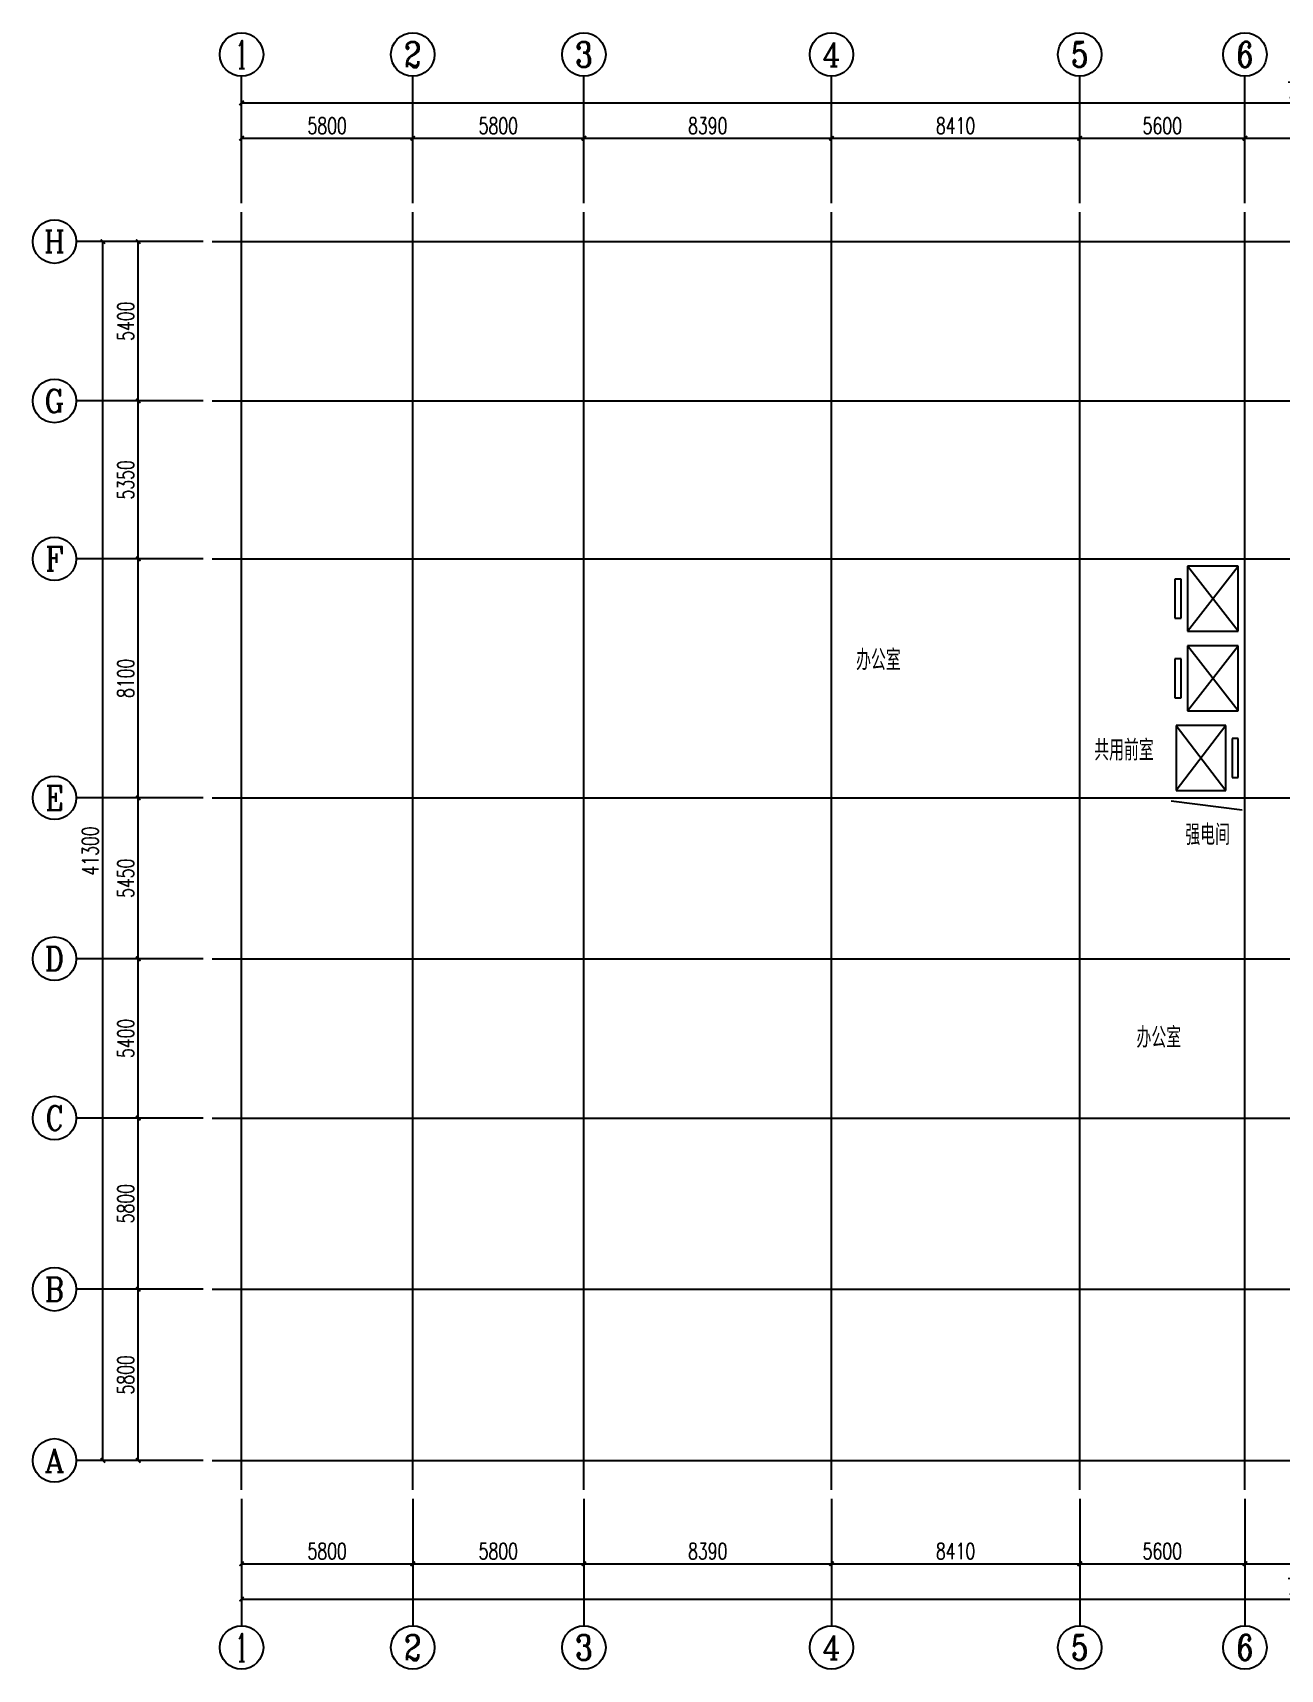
# Model space of a CAD drawing. Extents: x -18677 to 67977, y -18677 to 36777.
# Drawn here: x -18677 to 23596, y -18677 to 36777 of the extents above; entities that cross this region are included whole.
import ezdxf
from ezdxf.enums import TextEntityAlignment as Align

# ---------------------------------------------------------------- set-up
doc = ezdxf.new("R2010")
doc.units = 0
doc.header["$LTSCALE"] = 1000
doc.header["$MEASUREMENT"] = 0
for name, color, linetype in [('AXIS', 3, 'Continuous'), ('AXIS_TEXT', 7, 'Continuous'), ('DOTE', 1, 'Continuous'), ('EVTR', 2, 'Continuous'), ('hole', 50, 'Continuous'), ('Text', 7, 'Continuous')]:
    doc.layers.add(name, color=color, linetype=linetype)
doc.layers.add('Canopy', color=100, linetype='Continuous', plot=False)
doc.styles.add('_TCH_AXIS', font='COMPLEX', dxfattribs={"bigfont": 'GBCBIG'})
doc.styles.add('_TCH_DIM_T3', font='SIMPLEX', dxfattribs={"width": 0.705882, "bigfont": 'GBCBIG'})
doc.styles.add('COMPLEX', font='COMPLEX')
doc.styles.get("Standard").update_dxf_attribs({"font": 'gbenor.shx', "bigfont": 'gbcbig.shx'})
doc.dimstyles.new('_TCH_ARCH&&100', dxfattribs={"dimtxt": 297.5, "dimasz": 100, "dimexe": 250, "dimexo": 300, "dimgap": 126.25, "dimtad": 1, "dimdec": 0, "dimzin": 0, "dimdsep": 46, "dimtxsty": '_TCH_DIM_T3', "dimblk": 'ARCHTICK', "dimcen": 0.09, "dimclrt": 7, "dimazin": 2, "dimtfac": 1, "dimtdec": 0, "dimtix": 1, "dimtmove": 2, "dimatfit": 3, "dimfxl": 100, "dimtolj": 1, "dimtzin": 0, "dimarcsym": 0})

# ---------------------------------------------------------------- blocks, each defined once
blk = doc.blocks.new('_ArchTick')
at = {"color": 0, "linetype": 'ByBlock', "const_width": 0.4}
blk.add_lwpolyline([(-0.5, -0.5), (0.5, 0.5)], dxfattribs=at)
blk = doc.blocks.new('*D31')
at = {"layer": 'AXIS', "color": 0, "lineweight": -2, "transparency": 16777216}
for p, q in [((-11600, -12900), (-11600, -15350)), ((-5800, -12900), (-5800, -15350)), ((-11600, -15100), (-5800, -15100))]:
    blk.add_line(p, q, dxfattribs=at)
at = {"layer": 'Defpoints', "color": 0, "transparency": 16777216}
for p in [(-11600, -12600), (-5800, -12600), (-5800, -15100)]:
    blk.add_point(p, dxfattribs=at)
at = {"layer": 'AXIS', "color": 0, "lineweight": -2, "transparency": 16777216, "xscale": 150, "yscale": 150, "zscale": 150, "rotation": 180}
blk.add_blockref('_ArchTick', (-11600, -15100), dxfattribs=at)
at = {"layer": 'AXIS', "color": 0, "lineweight": -2, "transparency": 16777216, "xscale": 150, "yscale": 150, "zscale": 150}
blk.add_blockref('_ArchTick', (-5800, -15100), dxfattribs=at)
at = {"layer": 'AXIS', "color": 7, "transparency": 16777216, "insert": (-8700, -14675), "char_height": 550, "attachment_point": 5, "style": '_TCH_DIM_T3'}
blk.add_mtext('\\A1;5800', dxfattribs=at)
blk = doc.blocks.new('*D32')
at = {"layer": 'AXIS', "color": 0, "lineweight": -2, "transparency": 16777216}
for p, q in [((-5800, -12900), (-5800, -15350)), ((0, -12900), (0, -15350)), ((-5800, -15100), (0, -15100))]:
    blk.add_line(p, q, dxfattribs=at)
at = {"layer": 'Defpoints', "color": 0, "transparency": 16777216}
for p in [(-5800, -12600), (0, -12600), (0, -15100)]:
    blk.add_point(p, dxfattribs=at)
at = {"layer": 'AXIS', "color": 0, "lineweight": -2, "transparency": 16777216, "xscale": 150, "yscale": 150, "zscale": 150, "rotation": 180}
blk.add_blockref('_ArchTick', (-5800, -15100), dxfattribs=at)
at = {"layer": 'AXIS', "color": 0, "lineweight": -2, "transparency": 16777216, "xscale": 150, "yscale": 150, "zscale": 150}
blk.add_blockref('_ArchTick', (0, -15100), dxfattribs=at)
at = {"layer": 'AXIS', "color": 7, "transparency": 16777216, "insert": (-2900, -14675), "char_height": 550, "attachment_point": 5, "style": '_TCH_DIM_T3'}
blk.add_mtext('\\A1;5800', dxfattribs=at)
blk = doc.blocks.new('*D33')
at = {"layer": 'AXIS', "color": 0, "lineweight": -2, "transparency": 16777216}
for p, q in [((0, -12900), (0, -15350)), ((8390, -12900), (8390, -15350)), ((0, -15100), (8390, -15100))]:
    blk.add_line(p, q, dxfattribs=at)
at = {"layer": 'Defpoints', "color": 0, "transparency": 16777216}
for p in [(0, -12600), (8390, -12600), (8390, -15100)]:
    blk.add_point(p, dxfattribs=at)
at = {"layer": 'AXIS', "color": 0, "lineweight": -2, "transparency": 16777216, "xscale": 150, "yscale": 150, "zscale": 150, "rotation": 180}
blk.add_blockref('_ArchTick', (0, -15100), dxfattribs=at)
at = {"layer": 'AXIS', "color": 0, "lineweight": -2, "transparency": 16777216, "xscale": 150, "yscale": 150, "zscale": 150}
blk.add_blockref('_ArchTick', (8390, -15100), dxfattribs=at)
at = {"layer": 'AXIS', "color": 7, "transparency": 16777216, "insert": (4195, -14675), "char_height": 550, "attachment_point": 5, "style": '_TCH_DIM_T3'}
blk.add_mtext('\\A1;8390', dxfattribs=at)
blk = doc.blocks.new('*D34')
at = {"layer": 'AXIS', "color": 0, "lineweight": -2, "transparency": 16777216}
for p, q in [((8390, -12900), (8390, -15350)), ((16800, -12900), (16800, -15350)), ((8390, -15100), (16800, -15100))]:
    blk.add_line(p, q, dxfattribs=at)
at = {"layer": 'Defpoints', "color": 0, "transparency": 16777216}
for p in [(8390, -12600), (16800, -12600), (16800, -15100)]:
    blk.add_point(p, dxfattribs=at)
at = {"layer": 'AXIS', "color": 0, "lineweight": -2, "transparency": 16777216, "xscale": 150, "yscale": 150, "zscale": 150, "rotation": 180}
blk.add_blockref('_ArchTick', (8390, -15100), dxfattribs=at)
at = {"layer": 'AXIS', "color": 0, "lineweight": -2, "transparency": 16777216, "xscale": 150, "yscale": 150, "zscale": 150}
blk.add_blockref('_ArchTick', (16800, -15100), dxfattribs=at)
at = {"layer": 'AXIS', "color": 7, "transparency": 16777216, "insert": (12595, -14675), "char_height": 550, "attachment_point": 5, "style": '_TCH_DIM_T3'}
blk.add_mtext('\\A1;8410', dxfattribs=at)
blk = doc.blocks.new('*D35')
at = {"layer": 'AXIS', "color": 0, "lineweight": -2, "transparency": 16777216}
for p, q in [((16800, -12900), (16800, -15350)), ((22400, -12900), (22400, -15350)), ((16800, -15100), (22400, -15100))]:
    blk.add_line(p, q, dxfattribs=at)
at = {"layer": 'Defpoints', "color": 0, "transparency": 16777216}
for p in [(16800, -12600), (22400, -12600), (22400, -15100)]:
    blk.add_point(p, dxfattribs=at)
at = {"layer": 'AXIS', "color": 0, "lineweight": -2, "transparency": 16777216, "xscale": 150, "yscale": 150, "zscale": 150, "rotation": 180}
blk.add_blockref('_ArchTick', (16800, -15100), dxfattribs=at)
at = {"layer": 'AXIS', "color": 0, "lineweight": -2, "transparency": 16777216, "xscale": 150, "yscale": 150, "zscale": 150}
blk.add_blockref('_ArchTick', (22400, -15100), dxfattribs=at)
at = {"layer": 'AXIS', "color": 7, "transparency": 16777216, "insert": (19600, -14675), "char_height": 550, "attachment_point": 5, "style": '_TCH_DIM_T3'}
blk.add_mtext('\\A1;5600', dxfattribs=at)
blk = doc.blocks.new('*D36')
at = {"layer": 'AXIS', "color": 0, "lineweight": -2, "transparency": 16777216}
for p, q in [((22400, -12900), (22400, -15350)), ((26900, -12900), (26900, -15350)), ((22400, -15100), (26900, -15100))]:
    blk.add_line(p, q, dxfattribs=at)
at = {"layer": 'Defpoints', "color": 0, "transparency": 16777216}
for p in [(22400, -12600), (26900, -12600), (26900, -15100)]:
    blk.add_point(p, dxfattribs=at)
at = {"layer": 'AXIS', "color": 0, "lineweight": -2, "transparency": 16777216, "xscale": 150, "yscale": 150, "zscale": 150, "rotation": 180}
blk.add_blockref('_ArchTick', (22400, -15100), dxfattribs=at)
at = {"layer": 'AXIS', "color": 0, "lineweight": -2, "transparency": 16777216, "xscale": 150, "yscale": 150, "zscale": 150}
blk.add_blockref('_ArchTick', (26900, -15100), dxfattribs=at)
at = {"layer": 'AXIS', "color": 7, "transparency": 16777216, "insert": (24650, -14675), "char_height": 550, "attachment_point": 5, "style": '_TCH_DIM_T3'}
blk.add_mtext('\\A1;4500', dxfattribs=at)
blk = doc.blocks.new('*D42')
at = {"layer": 'AXIS', "color": 0, "lineweight": -2, "transparency": 16777216}
for p, q in [((-11600, -13300), (-11600, -16550)), ((60900, -13300), (60900, -16550)), ((-11600, -16300), (60900, -16300))]:
    blk.add_line(p, q, dxfattribs=at)
at = {"layer": 'Defpoints', "color": 0, "transparency": 16777216}
for p in [(-11600, -13000), (60900, -13000), (60900, -16300)]:
    blk.add_point(p, dxfattribs=at)
at = {"layer": 'AXIS', "color": 0, "lineweight": -2, "transparency": 16777216, "xscale": 150, "yscale": 150, "zscale": 150, "rotation": 180}
blk.add_blockref('_ArchTick', (-11600, -16300), dxfattribs=at)
at = {"layer": 'AXIS', "color": 0, "lineweight": -2, "transparency": 16777216, "xscale": 150, "yscale": 150, "zscale": 150}
blk.add_blockref('_ArchTick', (60900, -16300), dxfattribs=at)
at = {"layer": 'AXIS', "color": 7, "transparency": 16777216, "insert": (24650, -15875), "char_height": 550, "attachment_point": 5, "style": '_TCH_DIM_T3'}
blk.add_mtext('\\A1;72500', dxfattribs=at)
blk = doc.blocks.new('_AXISO')
blk.add_circle((0, 0), 0.5)
at = {"layer": 'AXIS_TEXT', "style": 'COMPLEX', "width": 1.041667}
blk.add_attdef('A', text='', height=0.56, dxfattribs=at).set_placement((-0.25, -0.28), (0.25, -0.28), align=Align.FIT)
blk = doc.blocks.new('*D44')
at = {"layer": 'AXIS', "color": 0, "lineweight": -2, "transparency": 16777216}
for p, q in [((-12900, -5800), (-15350, -5800)), ((-15100, -11600), (-15100, -5800)), ((-12900, -11600), (-15350, -11600))]:
    blk.add_line(p, q, dxfattribs=at)
at = {"layer": 'Defpoints', "color": 0, "transparency": 16777216}
for p in [(-15100, -5800), (-12600, -5800), (-12600, -11600)]:
    blk.add_point(p, dxfattribs=at)
at = {"layer": 'AXIS', "color": 0, "lineweight": -2, "transparency": 16777216, "xscale": 150, "yscale": 150, "zscale": 150}
for p, rotation in [((-15100, -5800), 90), ((-15100, -11600), 270)]:
    blk.add_blockref('_ArchTick', p, dxfattribs=dict(at, rotation=rotation))
at = {"layer": 'AXIS', "color": 7, "transparency": 16777216, "insert": (-15525, -8700), "char_height": 550, "attachment_point": 5, "rotation": 90, "style": '_TCH_DIM_T3'}
blk.add_mtext('\\A1;5800', dxfattribs=at)
blk = doc.blocks.new('*D45')
at = {"layer": 'AXIS', "color": 0, "lineweight": -2, "transparency": 16777216}
for p, q in [((-12900, 0), (-15350, 0)), ((-15100, -5800), (-15100, 0)), ((-12900, -5800), (-15350, -5800))]:
    blk.add_line(p, q, dxfattribs=at)
at = {"layer": 'Defpoints', "color": 0, "transparency": 16777216}
for p in [(-15100, 0), (-12600, 0), (-12600, -5800)]:
    blk.add_point(p, dxfattribs=at)
at = {"layer": 'AXIS', "color": 0, "lineweight": -2, "transparency": 16777216, "xscale": 150, "yscale": 150, "zscale": 150}
for p, rotation in [((-15100, 0), 90), ((-15100, -5800), 270)]:
    blk.add_blockref('_ArchTick', p, dxfattribs=dict(at, rotation=rotation))
at = {"layer": 'AXIS', "color": 7, "transparency": 16777216, "insert": (-15525, -2900), "char_height": 550, "attachment_point": 5, "rotation": 90, "style": '_TCH_DIM_T3'}
blk.add_mtext('\\A1;5800', dxfattribs=at)
blk = doc.blocks.new('*D46')
at = {"layer": 'AXIS', "color": 0, "lineweight": -2, "transparency": 16777216}
for p, q in [((-12900, 5400), (-15350, 5400)), ((-15100, 0), (-15100, 5400)), ((-12900, 0), (-15350, 0))]:
    blk.add_line(p, q, dxfattribs=at)
at = {"layer": 'Defpoints', "color": 0, "transparency": 16777216}
for p in [(-15100, 5400), (-12600, 5400), (-12600, 0)]:
    blk.add_point(p, dxfattribs=at)
at = {"layer": 'AXIS', "color": 0, "lineweight": -2, "transparency": 16777216, "xscale": 150, "yscale": 150, "zscale": 150}
for p, rotation in [((-15100, 5400), 90), ((-15100, 0), 270)]:
    blk.add_blockref('_ArchTick', p, dxfattribs=dict(at, rotation=rotation))
at = {"layer": 'AXIS', "color": 7, "transparency": 16777216, "insert": (-15525, 2700), "char_height": 550, "attachment_point": 5, "rotation": 90, "style": '_TCH_DIM_T3'}
blk.add_mtext('\\A1;5400', dxfattribs=at)
blk = doc.blocks.new('*D47')
at = {"layer": 'AXIS', "color": 0, "lineweight": -2, "transparency": 16777216}
for p, q in [((-12900, 10850), (-15350, 10850)), ((-15100, 5400), (-15100, 10850)), ((-12900, 5400), (-15350, 5400))]:
    blk.add_line(p, q, dxfattribs=at)
at = {"layer": 'Defpoints', "color": 0, "transparency": 16777216}
for p in [(-15100, 10850), (-12600, 10850), (-12600, 5400)]:
    blk.add_point(p, dxfattribs=at)
at = {"layer": 'AXIS', "color": 0, "lineweight": -2, "transparency": 16777216, "xscale": 150, "yscale": 150, "zscale": 150}
for p, rotation in [((-15100, 10850), 90), ((-15100, 5400), 270)]:
    blk.add_blockref('_ArchTick', p, dxfattribs=dict(at, rotation=rotation))
at = {"layer": 'AXIS', "color": 7, "transparency": 16777216, "insert": (-15525, 8125), "char_height": 550, "attachment_point": 5, "rotation": 90, "style": '_TCH_DIM_T3'}
blk.add_mtext('\\A1;5450', dxfattribs=at)
blk = doc.blocks.new('*D48')
at = {"layer": 'AXIS', "color": 0, "lineweight": -2, "transparency": 16777216}
for p, q in [((-12900, 18950), (-15350, 18950)), ((-15100, 10850), (-15100, 18950)), ((-12900, 10850), (-15350, 10850))]:
    blk.add_line(p, q, dxfattribs=at)
at = {"layer": 'Defpoints', "color": 0, "transparency": 16777216}
for p in [(-15100, 18950), (-12600, 18950), (-12600, 10850)]:
    blk.add_point(p, dxfattribs=at)
at = {"layer": 'AXIS', "color": 0, "lineweight": -2, "transparency": 16777216, "xscale": 150, "yscale": 150, "zscale": 150}
for p, rotation in [((-15100, 18950), 90), ((-15100, 10850), 270)]:
    blk.add_blockref('_ArchTick', p, dxfattribs=dict(at, rotation=rotation))
at = {"layer": 'AXIS', "color": 7, "transparency": 16777216, "insert": (-15525, 14900), "char_height": 550, "attachment_point": 5, "rotation": 90, "style": '_TCH_DIM_T3'}
blk.add_mtext('\\A1;8100', dxfattribs=at)
blk = doc.blocks.new('*D49')
at = {"layer": 'AXIS', "color": 0, "lineweight": -2, "transparency": 16777216}
for p, q in [((-12900, 24300), (-15350, 24300)), ((-15100, 18950), (-15100, 24300)), ((-12900, 18950), (-15350, 18950))]:
    blk.add_line(p, q, dxfattribs=at)
at = {"layer": 'Defpoints', "color": 0, "transparency": 16777216}
for p in [(-15100, 24300), (-12600, 24300), (-12600, 18950)]:
    blk.add_point(p, dxfattribs=at)
at = {"layer": 'AXIS', "color": 0, "lineweight": -2, "transparency": 16777216, "xscale": 150, "yscale": 150, "zscale": 150}
for p, rotation in [((-15100, 24300), 90), ((-15100, 18950), 270)]:
    blk.add_blockref('_ArchTick', p, dxfattribs=dict(at, rotation=rotation))
at = {"layer": 'AXIS', "color": 7, "transparency": 16777216, "insert": (-15525, 21625), "char_height": 550, "attachment_point": 5, "rotation": 90, "style": '_TCH_DIM_T3'}
blk.add_mtext('\\A1;5350', dxfattribs=at)
blk = doc.blocks.new('*D50')
at = {"layer": 'AXIS', "color": 0, "lineweight": -2, "transparency": 16777216}
for p, q in [((-12900, 29700), (-15350, 29700)), ((-15100, 24300), (-15100, 29700)), ((-12900, 24300), (-15350, 24300))]:
    blk.add_line(p, q, dxfattribs=at)
at = {"layer": 'Defpoints', "color": 0, "transparency": 16777216}
for p in [(-15100, 29700), (-12600, 29700), (-12600, 24300)]:
    blk.add_point(p, dxfattribs=at)
at = {"layer": 'AXIS', "color": 0, "lineweight": -2, "transparency": 16777216, "xscale": 150, "yscale": 150, "zscale": 150}
for p, rotation in [((-15100, 29700), 90), ((-15100, 24300), 270)]:
    blk.add_blockref('_ArchTick', p, dxfattribs=dict(at, rotation=rotation))
at = {"layer": 'AXIS', "color": 7, "transparency": 16777216, "insert": (-15525, 27000), "char_height": 550, "attachment_point": 5, "rotation": 90, "style": '_TCH_DIM_T3'}
blk.add_mtext('\\A1;5400', dxfattribs=at)
blk = doc.blocks.new('*D51')
at = {"layer": 'AXIS', "color": 0, "lineweight": -2, "transparency": 16777216}
for p, q in [((-13300, 29700), (-16550, 29700)), ((-16300, -11600), (-16300, 29700)), ((-13300, -11600), (-16550, -11600))]:
    blk.add_line(p, q, dxfattribs=at)
at = {"layer": 'Defpoints', "color": 0, "transparency": 16777216}
for p in [(-16300, 29700), (-13000, 29700), (-13000, -11600)]:
    blk.add_point(p, dxfattribs=at)
at = {"layer": 'AXIS', "color": 0, "lineweight": -2, "transparency": 16777216, "xscale": 150, "yscale": 150, "zscale": 150}
for p, rotation in [((-16300, 29700), 90), ((-16300, -11600), 270)]:
    blk.add_blockref('_ArchTick', p, dxfattribs=dict(at, rotation=rotation))
at = {"layer": 'AXIS', "color": 7, "transparency": 16777216, "insert": (-16725, 9050), "char_height": 550, "attachment_point": 5, "rotation": 90, "style": '_TCH_DIM_T3'}
blk.add_mtext('\\A1;41300', dxfattribs=at)
blk = doc.blocks.new('*D60')
at = {"layer": 'AXIS', "color": 0, "lineweight": -2, "transparency": 16777216}
for p, q in [((-11600, 31000), (-11600, 33450)), ((-5800, 31000), (-5800, 33450)), ((-11600, 33200), (-5800, 33200))]:
    blk.add_line(p, q, dxfattribs=at)
at = {"layer": 'Defpoints', "color": 0, "transparency": 16777216}
for p in [(-5800, 33200), (-11600, 30700), (-5800, 30700)]:
    blk.add_point(p, dxfattribs=at)
at = {"layer": 'AXIS', "color": 0, "lineweight": -2, "transparency": 16777216, "xscale": 150, "yscale": 150, "zscale": 150, "rotation": 180}
blk.add_blockref('_ArchTick', (-11600, 33200), dxfattribs=at)
at = {"layer": 'AXIS', "color": 0, "lineweight": -2, "transparency": 16777216, "xscale": 150, "yscale": 150, "zscale": 150}
blk.add_blockref('_ArchTick', (-5800, 33200), dxfattribs=at)
at = {"layer": 'AXIS', "color": 7, "transparency": 16777216, "insert": (-8700, 33625), "char_height": 550, "attachment_point": 5, "style": '_TCH_DIM_T3'}
blk.add_mtext('\\A1;5800', dxfattribs=at)
blk = doc.blocks.new('*D61')
at = {"layer": 'AXIS', "color": 0, "lineweight": -2, "transparency": 16777216}
for p, q in [((-5800, 31000), (-5800, 33450)), ((0, 31000), (0, 33450)), ((-5800, 33200), (0, 33200))]:
    blk.add_line(p, q, dxfattribs=at)
at = {"layer": 'Defpoints', "color": 0, "transparency": 16777216}
for p in [(0, 33200), (-5800, 30700), (0, 30700)]:
    blk.add_point(p, dxfattribs=at)
at = {"layer": 'AXIS', "color": 0, "lineweight": -2, "transparency": 16777216, "xscale": 150, "yscale": 150, "zscale": 150, "rotation": 180}
blk.add_blockref('_ArchTick', (-5800, 33200), dxfattribs=at)
at = {"layer": 'AXIS', "color": 0, "lineweight": -2, "transparency": 16777216, "xscale": 150, "yscale": 150, "zscale": 150}
blk.add_blockref('_ArchTick', (0, 33200), dxfattribs=at)
at = {"layer": 'AXIS', "color": 7, "transparency": 16777216, "insert": (-2900, 33625), "char_height": 550, "attachment_point": 5, "style": '_TCH_DIM_T3'}
blk.add_mtext('\\A1;5800', dxfattribs=at)
blk = doc.blocks.new('*D62')
at = {"layer": 'AXIS', "color": 0, "lineweight": -2, "transparency": 16777216}
for p, q in [((0, 31000), (0, 33450)), ((8390, 31000), (8390, 33450)), ((0, 33200), (8390, 33200))]:
    blk.add_line(p, q, dxfattribs=at)
at = {"layer": 'Defpoints', "color": 0, "transparency": 16777216}
for p in [(8390, 33200), (0, 30700), (8390, 30700)]:
    blk.add_point(p, dxfattribs=at)
at = {"layer": 'AXIS', "color": 0, "lineweight": -2, "transparency": 16777216, "xscale": 150, "yscale": 150, "zscale": 150, "rotation": 180}
blk.add_blockref('_ArchTick', (0, 33200), dxfattribs=at)
at = {"layer": 'AXIS', "color": 0, "lineweight": -2, "transparency": 16777216, "xscale": 150, "yscale": 150, "zscale": 150}
blk.add_blockref('_ArchTick', (8390, 33200), dxfattribs=at)
at = {"layer": 'AXIS', "color": 7, "transparency": 16777216, "insert": (4195, 33625), "char_height": 550, "attachment_point": 5, "style": '_TCH_DIM_T3'}
blk.add_mtext('\\A1;8390', dxfattribs=at)
blk = doc.blocks.new('*D63')
at = {"layer": 'AXIS', "color": 0, "lineweight": -2, "transparency": 16777216}
for p, q in [((8390, 31000), (8390, 33450)), ((16800, 31000), (16800, 33450)), ((8390, 33200), (16800, 33200))]:
    blk.add_line(p, q, dxfattribs=at)
at = {"layer": 'Defpoints', "color": 0, "transparency": 16777216}
for p in [(16800, 33200), (8390, 30700), (16800, 30700)]:
    blk.add_point(p, dxfattribs=at)
at = {"layer": 'AXIS', "color": 0, "lineweight": -2, "transparency": 16777216, "xscale": 150, "yscale": 150, "zscale": 150, "rotation": 180}
blk.add_blockref('_ArchTick', (8390, 33200), dxfattribs=at)
at = {"layer": 'AXIS', "color": 0, "lineweight": -2, "transparency": 16777216, "xscale": 150, "yscale": 150, "zscale": 150}
blk.add_blockref('_ArchTick', (16800, 33200), dxfattribs=at)
at = {"layer": 'AXIS', "color": 7, "transparency": 16777216, "insert": (12595, 33625), "char_height": 550, "attachment_point": 5, "style": '_TCH_DIM_T3'}
blk.add_mtext('\\A1;8410', dxfattribs=at)
blk = doc.blocks.new('*D64')
at = {"layer": 'AXIS', "color": 0, "lineweight": -2, "transparency": 16777216}
for p, q in [((16800, 31000), (16800, 33450)), ((22400, 31000), (22400, 33450)), ((16800, 33200), (22400, 33200))]:
    blk.add_line(p, q, dxfattribs=at)
at = {"layer": 'Defpoints', "color": 0, "transparency": 16777216}
for p in [(22400, 33200), (16800, 30700), (22400, 30700)]:
    blk.add_point(p, dxfattribs=at)
at = {"layer": 'AXIS', "color": 0, "lineweight": -2, "transparency": 16777216, "xscale": 150, "yscale": 150, "zscale": 150, "rotation": 180}
blk.add_blockref('_ArchTick', (16800, 33200), dxfattribs=at)
at = {"layer": 'AXIS', "color": 0, "lineweight": -2, "transparency": 16777216, "xscale": 150, "yscale": 150, "zscale": 150}
blk.add_blockref('_ArchTick', (22400, 33200), dxfattribs=at)
at = {"layer": 'AXIS', "color": 7, "transparency": 16777216, "insert": (19600, 33625), "char_height": 550, "attachment_point": 5, "style": '_TCH_DIM_T3'}
blk.add_mtext('\\A1;5600', dxfattribs=at)
blk = doc.blocks.new('*D65')
at = {"layer": 'AXIS', "color": 0, "lineweight": -2, "transparency": 16777216}
for p, q in [((22400, 31000), (22400, 33450)), ((26900, 31000), (26900, 33450)), ((22400, 33200), (26900, 33200))]:
    blk.add_line(p, q, dxfattribs=at)
at = {"layer": 'Defpoints', "color": 0, "transparency": 16777216}
for p in [(26900, 33200), (22400, 30700), (26900, 30700)]:
    blk.add_point(p, dxfattribs=at)
at = {"layer": 'AXIS', "color": 0, "lineweight": -2, "transparency": 16777216, "xscale": 150, "yscale": 150, "zscale": 150, "rotation": 180}
blk.add_blockref('_ArchTick', (22400, 33200), dxfattribs=at)
at = {"layer": 'AXIS', "color": 0, "lineweight": -2, "transparency": 16777216, "xscale": 150, "yscale": 150, "zscale": 150}
blk.add_blockref('_ArchTick', (26900, 33200), dxfattribs=at)
at = {"layer": 'AXIS', "color": 7, "transparency": 16777216, "insert": (24650, 33625), "char_height": 550, "attachment_point": 5, "style": '_TCH_DIM_T3'}
blk.add_mtext('\\A1;4500', dxfattribs=at)
blk = doc.blocks.new('*D71')
at = {"layer": 'AXIS', "color": 0, "lineweight": -2, "transparency": 16777216}
for p, q in [((-11600, 31400), (-11600, 34650)), ((-11600, 34400), (60900, 34400)), ((60900, 31400), (60900, 34650))]:
    blk.add_line(p, q, dxfattribs=at)
at = {"layer": 'Defpoints', "color": 0, "transparency": 16777216}
for p in [(60900, 34400), (-11600, 31100), (60900, 31100)]:
    blk.add_point(p, dxfattribs=at)
at = {"layer": 'AXIS', "color": 0, "lineweight": -2, "transparency": 16777216, "xscale": 150, "yscale": 150, "zscale": 150, "rotation": 180}
blk.add_blockref('_ArchTick', (-11600, 34400), dxfattribs=at)
at = {"layer": 'AXIS', "color": 0, "lineweight": -2, "transparency": 16777216, "xscale": 150, "yscale": 150, "zscale": 150}
blk.add_blockref('_ArchTick', (60900, 34400), dxfattribs=at)
at = {"layer": 'AXIS', "color": 7, "transparency": 16777216, "insert": (24650, 34825), "char_height": 550, "attachment_point": 5, "style": '_TCH_DIM_T3'}
blk.add_mtext('\\A1;72500', dxfattribs=at)

msp = doc.modelspace()

# ---------------------------------------------------------------- linework, layer by layer
at = {"layer": 'AXIS'}
for p, q in [((-11600, 31300), (-11600, 35300)), ((-5800, 31300), (-5800, 35300)), ((0, 31300), (0, 35300)), ((8389.9, 31300), (8389.9, 35300)), ((16800, 31300), (16800, 35300)), ((22400, 31300), (22400, 35300)), ((-13200, 29700), (-17200, 29700)), ((-13200, 24300), (-17200, 24300)), ((-13200, 18950), (-17200, 18950)), ((-13200, 10850), (-17200, 10850)), ((-13200, 5400), (-17200, 5400)), ((-13200, 0), (-17200, 0)), ((-13200, -5800), (-17200, -5800)), ((-13200, -11600), (-17200, -11600)), ((-11600, -13200), (-11600, -17200)), ((-5800, -13200), (-5800, -17200)), ((0, -13200), (0, -17200)), ((8389.9, -13200), (8389.9, -17200)), ((16800, -13200), (16800, -17200)), ((22400, -13200), (22400, -17200))]:
    msp.add_line(p, q, dxfattribs=at)
at = {"layer": 'Canopy'}
msp.add_point((0, 0), dxfattribs=at)
at = {"layer": 'DOTE'}
for p, q in [((-11600, -12600), (-11600, 30700)), ((-5800, -12600), (-5800, 30700)), ((0, -12600), (0, 30700)), ((8389.9, -12600), (8389.9, 30700)), ((16800, -12600), (16800, 30700)), ((22400, -12600), (22400, 30700)), ((-12600, 29700), (61900, 29700)), ((-12600, 24300), (61900, 24300)), ((-12600, 18950), (61900, 18950)), ((-12600, 10850), (61900, 10850)), ((-12600, 5400), (61900, 5400)), ((-12600, 0), (61900, 0)), ((-12600, -5800), (61900, -5800)), ((-12600, -11600), (61900, -11600))]:
    msp.add_line(p, q, dxfattribs=at)
at = {"layer": 'EVTR'}
for p, q in [((22175, 18700), (20455, 18700)), ((20455, 18700), (20455, 16500)), ((20455, 16500), (22175, 18700)), ((22175, 16500), (20455, 18700)), ((22175, 16500), (22175, 18700)), ((20240, 18260), (20025, 18260)), ((20025, 18260), (20025, 16940)), ((20240, 16940), (20240, 18260)), ((20025, 16940), (20240, 16940)), ((20455, 16500), (22175, 16500)), ((20240, 15560), (20025, 15560)), ((20025, 15560), (20025, 14240)), ((20240, 14240), (20240, 15560)), ((22175, 16000), (20455, 16000)), ((20455, 16000), (20455, 13800)), ((20455, 13800), (22175, 16000)), ((22175, 13800), (20455, 16000)), ((22175, 13800), (22175, 16000)), ((20025, 14240), (20240, 14240)), ((20455, 13800), (22175, 13800)), ((21754.3, 13300), (20071.4, 13300)), ((20071.4, 13300), (20071.4, 11100)), ((21754.3, 13300), (20071.4, 11100)), ((20071.4, 13300), (21754.3, 11100)), ((21754.3, 11100), (21754.3, 13300)), ((22175, 12860), (21964.6, 12860)), ((21964.6, 12860), (21964.6, 11540)), ((22175, 11540), (22175, 12860)), ((20071.4, 11100), (21754.3, 11100)), ((21964.6, 11540), (22175, 11540))]:
    msp.add_line(p, q, dxfattribs=at)
at = {"layer": 'hole'}
msp.add_line((19900, 10750), (22300, 10450), dxfattribs=at)

# ---------------------------------------------------------------- block references
at = {"layer": 'AXIS'}
ref = msp.add_blockref('_AXISO', (-11600, 36038.3), dxfattribs=dict(at, xscale=1476.510067114094, yscale=1476.510067114094, zscale=1476.510067114094))
ref.add_attrib('A', '1', dxfattribs={"layer": 'AXIS_TEXT', "height": 950, "style": '_TCH_AXIS'}).set_placement((-11803.6, 35563.3), (-11396.4, 35563.3), align=Align.FIT)
ref = msp.add_blockref('_AXISO', (-5800, 36038.3), dxfattribs=dict(at, xscale=1476.510067114094, yscale=1476.510067114094, zscale=1476.510067114094))
ref.add_attrib('A', '2', dxfattribs={"layer": 'AXIS_TEXT', "height": 860, "style": '_TCH_AXIS'}).set_placement((-6086.7, 35608.3), (-5513.3, 35608.3), align=Align.FIT)
ref = msp.add_blockref('_AXISO', (0, 36038.3), dxfattribs=dict(at, xscale=1476.510067114094, yscale=1476.510067114094, zscale=1476.510067114094))
ref.add_attrib('A', '3', dxfattribs={"layer": 'AXIS_TEXT', "height": 860, "style": '_TCH_AXIS'}).set_placement((-286.7, 35608.3), (286.7, 35608.3), align=Align.FIT)
ref = msp.add_blockref('_AXISO', (8389.9, 36038.3), dxfattribs=dict(at, xscale=1476.510067114094, yscale=1476.510067114094, zscale=1476.510067114094))
ref.add_attrib('A', '4', dxfattribs={"layer": 'AXIS_TEXT', "height": 822.1, "style": '_TCH_AXIS'}).set_placement((8076.7, 35627.2), (8703.1, 35627.2), align=Align.FIT)
ref = msp.add_blockref('_AXISO', (16800, 36038.3), dxfattribs=dict(at, xscale=1476.510067114094, yscale=1476.510067114094, zscale=1476.510067114094))
ref.add_attrib('A', '5', dxfattribs={"layer": 'AXIS_TEXT', "height": 860, "style": '_TCH_AXIS'}).set_placement((16513.3, 35608.3), (17086.7, 35608.3), align=Align.FIT)
ref = msp.add_blockref('_AXISO', (22400, 36038.3), dxfattribs=dict(at, xscale=1476.510067114094, yscale=1476.510067114094, zscale=1476.510067114094))
ref.add_attrib('A', '6', dxfattribs={"layer": 'AXIS_TEXT', "height": 860, "style": '_TCH_AXIS'}).set_placement((22113.3, 35608.3), (22686.7, 35608.3), align=Align.FIT)
ref = msp.add_blockref('_AXISO', (-17938.3, 29700), dxfattribs=dict(at, xscale=1476.510067114094, yscale=1476.510067114094, zscale=1476.510067114094))
ref.add_attrib('A', 'H', dxfattribs={"layer": 'AXIS_TEXT', "height": 748.4, "style": '_TCH_AXIS'}).set_placement((-18294.7, 29325.8), (-17581.9, 29325.8), align=Align.FIT)
ref = msp.add_blockref('_AXISO', (-17938.3, 24300), dxfattribs=dict(at, xscale=1476.510067114094, yscale=1476.510067114094, zscale=1476.510067114094))
ref.add_attrib('A', 'G', dxfattribs={"layer": 'AXIS_TEXT', "height": 784.7, "style": '_TCH_AXIS'}).set_placement((-18274.6, 23907.6), (-17601.9, 23907.6), align=Align.FIT)
ref = msp.add_blockref('_AXISO', (-17938.3, 18950), dxfattribs=dict(at, xscale=1476.510067114094, yscale=1476.510067114094, zscale=1476.510067114094))
ref.add_attrib('A', 'F', dxfattribs={"layer": 'AXIS_TEXT', "height": 822.1, "style": '_TCH_AXIS'}).set_placement((-18251.4, 18538.9), (-17625.1, 18538.9), align=Align.FIT)
ref = msp.add_blockref('_AXISO', (-17938.3, 10850), dxfattribs=dict(at, xscale=1476.510067114094, yscale=1476.510067114094, zscale=1476.510067114094))
ref.add_attrib('A', 'E', dxfattribs={"layer": 'AXIS_TEXT', "height": 822.1, "style": '_TCH_AXIS'}).set_placement((-18251.4, 10438.9), (-17625.1, 10438.9), align=Align.FIT)
ref = msp.add_blockref('_AXISO', (-17938.3, 5400), dxfattribs=dict(at, xscale=1476.510067114094, yscale=1476.510067114094, zscale=1476.510067114094))
ref.add_attrib('A', 'D', dxfattribs={"layer": 'AXIS_TEXT', "height": 803.3, "style": '_TCH_AXIS'}).set_placement((-18263.4, 4998.3), (-17613.1, 4998.3), align=Align.FIT)
ref = msp.add_blockref('_AXISO', (-17938.3, 0), dxfattribs=dict(at, xscale=1476.510067114094, yscale=1476.510067114094, zscale=1476.510067114094))
ref.add_attrib('A', 'C', dxfattribs={"layer": 'AXIS_TEXT', "height": 841, "style": '_TCH_AXIS'}).set_placement((-18238.6, -420.5), (-17637.9, -420.5), align=Align.FIT)
ref = msp.add_blockref('_AXISO', (-17938.3, -5800), dxfattribs=dict(at, xscale=1476.510067114094, yscale=1476.510067114094, zscale=1476.510067114094))
ref.add_attrib('A', 'B', dxfattribs={"layer": 'AXIS_TEXT', "height": 803.3, "style": '_TCH_AXIS'}).set_placement((-18263.4, -6201.7), (-17613.1, -6201.7), align=Align.FIT)
ref = msp.add_blockref('_AXISO', (-17938.3, -11600), dxfattribs=dict(at, xscale=1476.510067114094, yscale=1476.510067114094, zscale=1476.510067114094))
ref.add_attrib('A', 'A', dxfattribs={"layer": 'AXIS_TEXT', "height": 784.7, "style": '_TCH_AXIS'}).set_placement((-18274.6, -11992.4), (-17601.9, -11992.4), align=Align.FIT)
ref = msp.add_blockref('_AXISO', (-11600, -17938.3), dxfattribs=dict(at, xscale=1476.510067114094, yscale=1476.510067114094, zscale=1476.510067114094))
ref.add_attrib('A', '1', dxfattribs={"layer": 'AXIS_TEXT', "height": 950, "style": '_TCH_AXIS'}).set_placement((-11803.6, -18413.2), (-11396.4, -18413.2), align=Align.FIT)
ref = msp.add_blockref('_AXISO', (-5800, -17938.3), dxfattribs=dict(at, xscale=1476.510067114094, yscale=1476.510067114094, zscale=1476.510067114094))
ref.add_attrib('A', '2', dxfattribs={"layer": 'AXIS_TEXT', "height": 860, "style": '_TCH_AXIS'}).set_placement((-6086.7, -18368.2), (-5513.3, -18368.2), align=Align.FIT)
ref = msp.add_blockref('_AXISO', (0, -17938.3), dxfattribs=dict(at, xscale=1476.510067114094, yscale=1476.510067114094, zscale=1476.510067114094))
ref.add_attrib('A', '3', dxfattribs={"layer": 'AXIS_TEXT', "height": 860, "style": '_TCH_AXIS'}).set_placement((-286.7, -18368.2), (286.7, -18368.2), align=Align.FIT)
ref = msp.add_blockref('_AXISO', (8389.9, -17938.3), dxfattribs=dict(at, xscale=1476.510067114094, yscale=1476.510067114094, zscale=1476.510067114094))
ref.add_attrib('A', '4', dxfattribs={"layer": 'AXIS_TEXT', "height": 822.1, "style": '_TCH_AXIS'}).set_placement((8076.7, -18349.3), (8703.1, -18349.3), align=Align.FIT)
ref = msp.add_blockref('_AXISO', (16800, -17938.3), dxfattribs=dict(at, xscale=1476.510067114094, yscale=1476.510067114094, zscale=1476.510067114094))
ref.add_attrib('A', '5', dxfattribs={"layer": 'AXIS_TEXT', "height": 860, "style": '_TCH_AXIS'}).set_placement((16513.3, -18368.2), (17086.7, -18368.2), align=Align.FIT)
ref = msp.add_blockref('_AXISO', (22400, -17938.3), dxfattribs=dict(at, xscale=1476.510067114094, yscale=1476.510067114094, zscale=1476.510067114094))
ref.add_attrib('A', '6', dxfattribs={"layer": 'AXIS_TEXT', "height": 860, "style": '_TCH_AXIS'}).set_placement((22113.3, -18368.2), (22686.7, -18368.2), align=Align.FIT)

# ---------------------------------------------------------------- texts
at = {"layer": 'Text', "char_height": 700, "attachment_point": 5}
for s, width, insert in [('办公室', 5700, (9979.3, 15521.3)), ('共用前室', 3000, (18300, 12463.4)), ('强电间', 2400, (21135, 9599.5)), ('办公室', 5700, (19480.6, 2727.9))]:
    msp.add_mtext_dynamic_manual_height_columns(s, width=width, gutter_width=1750, heights=[0], dxfattribs=dict(at, insert=insert))

# ---------------------------------------------------------------- dimensions: what is measured, and where the dimension line sits
at = {"layer": 'AXIS'}
for p1, p2, distance, picture, middle in [((-11600, 31100), (60900, 31100), 3300, '*D71', (24650, 34825)), ((-11600, 30700), (-5800, 30700), 2500, '*D60', (-8700, 33625)), ((-5800, 30700), (0, 30700), 2500, '*D61', (-2900, 33625)), ((0, 30700), (8389.9, 30700), 2500, '*D62', (4194.9, 33625)), ((8389.9, 30700), (16800, 30700), 2500, '*D63', (12594.9, 33625)), ((16800, 30700), (22400, 30700), 2500, '*D64', (19600, 33625)), ((22400, 30700), (26900, 30700), 2500, '*D65', (24650, 33625)), ((-13000, -11600), (-13000, 29700), 3300, '*D51', (-16725, 9050)), ((-12600, 24300), (-12600, 29700), 2500, '*D50', (-15525, 27000)), ((-12600, 18950), (-12600, 24300), 2500, '*D49', (-15525, 21625)), ((-12600, 10850), (-12600, 18950), 2500, '*D48', (-15525, 14900)), ((-12600, 5400), (-12600, 10850), 2500, '*D47', (-15525, 8125)), ((-12600, 0), (-12600, 5400), 2500, '*D46', (-15525, 2700)), ((-12600, -5800), (-12600, 0), 2500, '*D45', (-15525, -2900)), ((-12600, -11600), (-12600, -5800), 2500, '*D44', (-15525, -8700)), ((-11600, -12600), (-5800, -12600), -2500, '*D31', (-8700, -14675)), ((-5800, -12600), (0, -12600), -2500, '*D32', (-2900, -14675)), ((0, -12600), (8389.9, -12600), -2500, '*D33', (4194.9, -14675)), ((8389.9, -12600), (16800, -12600), -2500, '*D34', (12594.9, -14675)), ((16800, -12600), (22400, -12600), -2500, '*D35', (19600, -14675)), ((22400, -12600), (26900, -12600), -2500, '*D36', (24650, -14675)), ((-11600, -13000), (60900, -13000), -3300, '*D42', (24650, -15875))]:
    dim = msp.add_aligned_dim(p1=p1, p2=p2, distance=distance, dimstyle='_TCH_ARCH&&100', override={"dimtxt": 550, "dimasz": 150, "dimgap": 150}, dxfattribs=at)
    dim.commit()
    dim.dimension.update_dxf_attribs({"geometry": picture, "text_midpoint": middle})

doc.saveas('drawing.dxf')
